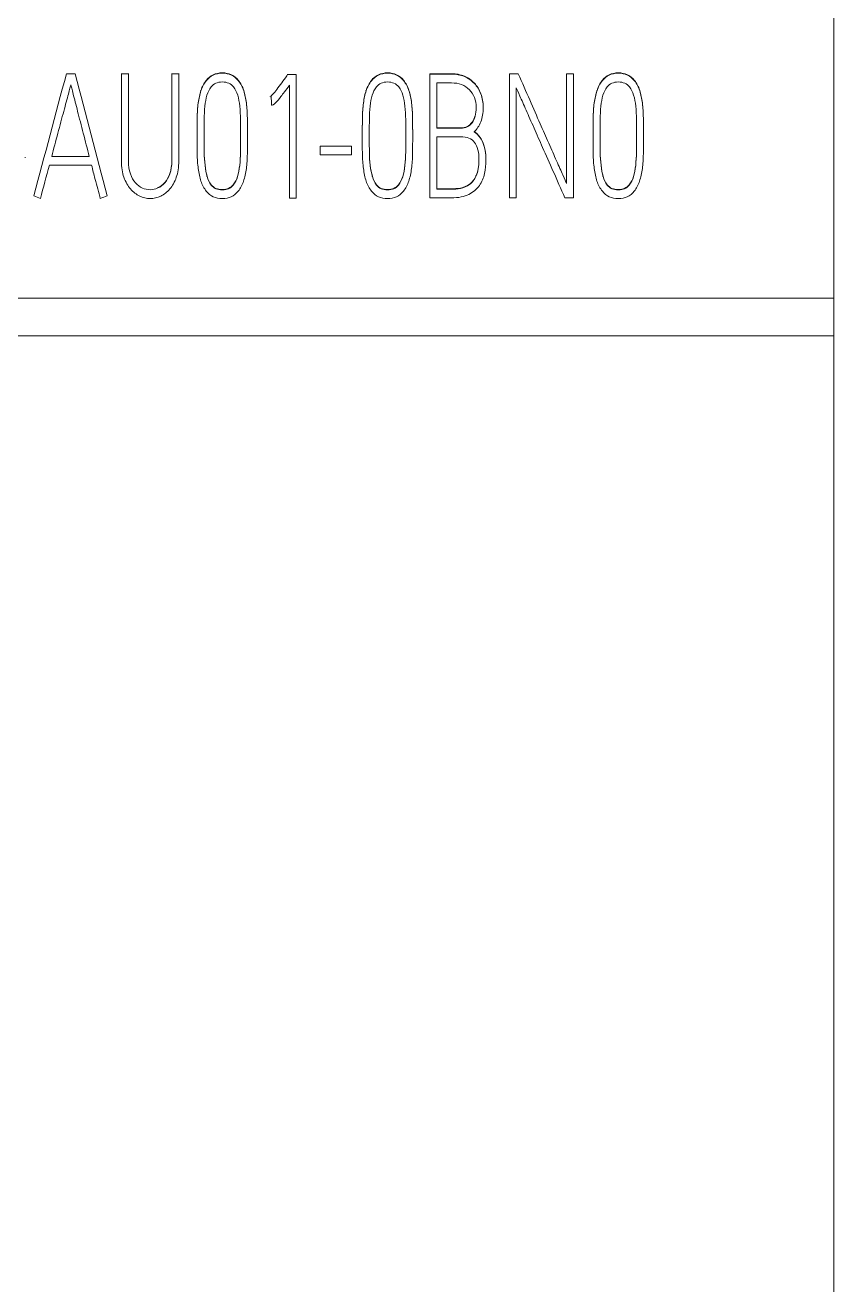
# Model space of a CAD drawing. Header units: millimetres. Extents: x 6750 to 121550, y -28210 to 66060.
# Drawn here: x 16084.81 to 16093.57, y 16122.79 to 16136.44 of the extents above; entities that cross this region are included whole.
import ezdxf

# ---------------------------------------------------------------- set-up
doc = ezdxf.new("R2010")
doc.units = ezdxf.units.MM
doc.layers.add('1', color=7, linetype='Continuous')

# ---------------------------------------------------------------- blocks, each defined once
blk = doc.blocks.new('5')
at = {"layer": '1', "color": 7, "linetype": 'Continuous', "lineweight": 13}
for p, q in [((40078.555, 18155.043), (40078.555, 18096.804)), ((40069.946, 18099.518), (40069.946, 18099.522)), ((40070.03, 18099.518), (40070.03, 18099.522)), ((40070.554, 18099.518), (40070.554, 18099.522)), ((40070.638, 18099.518), (40070.638, 18099.522)), ((40071.943, 18099.491), (40071.943, 18099.495)), ((40071.954, 18099.507), (40071.954, 18099.512)), ((40073.672, 18099.513), (40073.672, 18099.518)), ((40071.744, 18099.239), (40071.744, 18099.244)), ((40074.317, 18099.107), (40074.317, 18099.114)), ((40070.859, 18098.76), (40070.859, 18098.751)), ((40071.469, 18098.774), (40071.469, 18098.782)), ((40072.856, 18098.76), (40072.856, 18098.751)), ((40073.465, 18098.774), (40073.465, 18098.782)), ((40075.645, 18098.76), (40075.645, 18098.751)), ((40076.255, 18098.774), (40076.255, 18098.782)), ((40068.782, 18098.501), (40068.782, 18098.508)), ((40074.35, 18098.47), (40074.35, 18098.477)), ((40070.386, 18098.137), (40070.386, 18098.141)), ((40061.105, 18096.804), (40078.555, 18096.804)), ((40078.555, 18096.804), (40078.555, 18096.35)), ((40058.585, 18096.35), (40078.555, 18096.35)), ((40078.555, 18096.35), (40078.555, 18050.521))]:
    blk.add_line(p, q, dxfattribs=at)
at = {"layer": '1', "color": 7, "linetype": 'Continuous', "lineweight": 25}
for p, q in [((40070.906, 18099.312), (40070.906, 18099.316)), ((40072.903, 18099.312), (40072.903, 18099.316)), ((40075.693, 18099.312), (40075.693, 18099.316)), ((40070.981, 18098.274), (40070.981, 18098.278)), ((40072.978, 18098.274), (40072.978, 18098.278)), ((40074.234, 18098.285), (40074.234, 18098.289)), ((40075.767, 18098.274), (40075.767, 18098.278))]:
    blk.add_line(p, q, dxfattribs=at)
at = {"layer": '1', "color": 7, "linetype": 'Continuous', "lineweight": 13}
for points in [[(40068.886, 18098.041), (40069.017, 18098.533), (40069.149, 18099.025), (40069.28, 18099.518)], [(40069.28, 18099.518), (40069.316, 18099.518), (40069.351, 18099.518), (40069.386, 18099.518)], [(40069.386, 18099.518), (40069.515, 18099.025), (40069.643, 18098.533), (40069.771, 18098.041)], [(40069.946, 18099.518), (40069.974, 18099.518), (40070.002, 18099.518), (40070.03, 18099.518)], [(40070.554, 18099.518), (40070.582, 18099.518), (40070.61, 18099.518), (40070.638, 18099.518)], [(40071.954, 18099.507), (40071.951, 18099.502), (40071.947, 18099.496), (40071.943, 18099.491)], [(40072.017, 18099.507), (40071.996, 18099.507), (40071.975, 18099.507), (40071.954, 18099.507)], [(40072.058, 18099.507), (40072.045, 18099.507), (40072.031, 18099.507), (40072.017, 18099.507)], [(40072.058, 18098.016), (40072.058, 18098.513), (40072.058, 18099.01), (40072.058, 18099.507)], [(40073.672, 18099.513), (40073.672, 18099.015), (40073.672, 18098.517), (40073.672, 18098.018)], [(40074.635, 18099.515), (40074.635, 18099.016), (40074.635, 18098.517), (40074.635, 18098.018)], [(40074.742, 18099.515), (40074.706, 18099.515), (40074.67, 18099.515), (40074.635, 18099.515)], [(40075.409, 18099.515), (40075.381, 18099.515), (40075.353, 18099.515), (40075.325, 18099.515)], [(40075.325, 18099.515), (40075.325, 18099.074), (40075.325, 18098.632), (40075.325, 18098.19)], [(40075.409, 18098.018), (40075.409, 18098.517), (40075.409, 18099.016), (40075.409, 18099.515)], [(40069.362, 18099.272), (40069.347, 18099.33), (40069.338, 18099.368), (40069.333, 18099.385)], [(40070.979, 18099.258), (40070.991, 18099.296), (40071.007, 18099.33), (40071.029, 18099.358)], [(40071.976, 18099.378), (40071.976, 18098.924), (40071.976, 18098.47), (40071.976, 18098.016)], [(40072.976, 18099.258), (40072.988, 18099.296), (40073.004, 18099.33), (40073.026, 18099.358)], [(40073.756, 18098.859), (40073.756, 18099.042), (40073.756, 18099.225), (40073.756, 18099.407)], [(40073.756, 18099.407), (40073.816, 18099.407), (40073.876, 18099.407), (40073.936, 18099.407)], [(40073.936, 18099.407), (40073.98, 18099.407), (40074.02, 18099.4), (40074.057, 18099.386)], [(40074.717, 18098.018), (40074.717, 18098.461), (40074.717, 18098.904), (40074.717, 18099.347)], [(40075.765, 18099.258), (40075.777, 18099.296), (40075.794, 18099.33), (40075.816, 18099.358)], [(40071.744, 18099.239), (40071.748, 18099.241), (40071.751, 18099.242), (40071.754, 18099.243)], [(40071.754, 18099.243), (40071.756, 18099.208), (40071.758, 18099.173), (40071.76, 18099.138)], [(40071.76, 18099.138), (40071.764, 18099.138), (40071.77, 18099.139), (40071.777, 18099.142)], [(40071.777, 18099.142), (40071.784, 18099.145), (40071.795, 18099.154), (40071.811, 18099.17)], [(40070.03, 18098.774), (40070.03, 18098.672), (40070.03, 18098.569), (40070.03, 18098.467)], [(40073.756, 18098.122), (40073.756, 18098.333), (40073.756, 18098.544), (40073.756, 18098.756)], [(40072.349, 18098.537), (40072.349, 18098.573), (40072.349, 18098.608), (40072.349, 18098.643)], [(40072.349, 18098.643), (40072.475, 18098.643), (40072.6, 18098.643), (40072.726, 18098.643)], [(40072.726, 18098.537), (40072.6, 18098.537), (40072.475, 18098.537), (40072.349, 18098.537)], [(40072.726, 18098.643), (40072.726, 18098.608), (40072.726, 18098.573), (40072.726, 18098.537)], [(40069.074, 18098.413), (40069.038, 18098.278), (40069.001, 18098.143), (40068.965, 18098.008)], [(40069.584, 18098.413), (40069.414, 18098.413), (40069.244, 18098.413), (40069.074, 18098.413)], [(40069.102, 18098.519), (40069.253, 18098.519), (40069.405, 18098.519), (40069.556, 18098.519)], [(40068.965, 18098.008), (40068.939, 18098.019), (40068.912, 18098.03), (40068.886, 18098.041)], [(40069.771, 18098.041), (40069.744, 18098.03), (40069.717, 18098.019), (40069.69, 18098.008)], [(40071.976, 18098.016), (40072.003, 18098.016), (40072.031, 18098.016), (40072.058, 18098.016)], [(40074.635, 18098.018), (40074.662, 18098.018), (40074.69, 18098.018), (40074.717, 18098.018)], [(40075.305, 18098.018), (40075.34, 18098.018), (40075.375, 18098.018), (40075.409, 18098.018)]]:
    blk.add_open_spline(points, degree=3, dxfattribs=at)
for points, knots in [([(40070.638, 18099.518), (40070.638, 18099.166), (40070.638, 18098.814), (40070.638, 18098.388), (40070.628, 18098.322), (40070.589, 18098.21), (40070.563, 18098.163), (40070.497, 18098.087), (40070.461, 18098.058), (40070.378, 18098.019), (40070.336, 18098.01), (40070.25, 18098.01), (40070.208, 18098.019), (40070.125, 18098.058), (40070.088, 18098.087), (40070.022, 18098.163), (40069.995, 18098.21), (40069.955, 18098.322), (40069.946, 18098.388), (40069.946, 18098.814), (40069.946, 18099.166), (40069.946, 18099.518)], [0, 0, 0, 0, 0.272219, 0.272219, 0.330215, 0.330215, 0.38796, 0.38796, 0.445479, 0.445479, 0.502654, 0.502654, 0.559829, 0.559829, 0.616662, 0.616662, 0.673719, 0.673719, 0.731024, 0.731024, 1, 1, 1, 1]), ([(40070.03, 18099.518), (40070.03, 18099.166), (40070.03, 18098.814), (40070.03, 18098.403), (40070.038, 18098.352), (40070.068, 18098.264), (40070.089, 18098.228), (40070.139, 18098.171), (40070.167, 18098.15), (40070.229, 18098.123), (40070.261, 18098.116), (40070.324, 18098.116), (40070.355, 18098.123), (40070.386, 18098.137)], [0, 0, 0, 0, 0.540599, 0.540599, 0.632388, 0.632388, 0.724374, 0.724374, 0.81636, 0.81636, 0.909511, 0.909511, 1, 1, 1, 1]), ([(40070.386, 18098.137), (40070.418, 18098.15), (40070.445, 18098.171), (40070.495, 18098.228), (40070.515, 18098.264), (40070.546, 18098.352), (40070.554, 18098.403), (40070.554, 18098.814), (40070.554, 18099.166), (40070.554, 18099.518)], [0, 0, 0, 0, 0.112491, 0.112491, 0.224982, 0.224982, 0.337473, 0.337473, 1, 1, 1, 1]), ([(40071.469, 18098.78), (40071.469, 18098.852), (40071.468, 18098.921), (40071.466, 18099.049), (40071.462, 18099.109), (40071.449, 18099.22), (40071.438, 18099.271), (40071.408, 18099.362), (40071.387, 18099.402), (40071.311, 18099.498), (40071.246, 18099.528), (40071.083, 18099.528), (40071.018, 18099.498), (40070.942, 18099.402), (40070.921, 18099.362), (40070.906, 18099.316)], [0, 0, 0, 0, 0.116786, 0.116786, 0.233591, 0.233591, 0.351189, 0.351189, 0.468788, 0.468788, 0.676054, 0.676054, 0.882554, 0.882554, 1, 1, 1, 1]), ([(40071.356, 18098.099), (40071.384, 18098.134), (40071.405, 18098.174), (40071.436, 18098.265), (40071.448, 18098.316), (40071.462, 18098.427), (40071.466, 18098.486), (40071.468, 18098.613), (40071.469, 18098.681), (40071.469, 18098.761), (40071.469, 18098.768), (40071.469, 18098.848), (40071.468, 18098.916), (40071.466, 18099.045), (40071.462, 18099.105), (40071.449, 18099.216), (40071.438, 18099.266), (40071.408, 18099.358), (40071.387, 18099.398), (40071.311, 18099.493), (40071.246, 18099.524), (40071.083, 18099.524), (40071.018, 18099.493), (40070.942, 18099.398), (40070.921, 18099.358), (40070.906, 18099.312)], [0, 0, 0, 0, 0.078542, 0.078542, 0.157083, 0.157083, 0.236103, 0.236103, 0.315117, 0.315117, 0.323478, 0.323478, 0.402492, 0.402492, 0.481512, 0.481512, 0.561069, 0.561069, 0.640626, 0.640626, 0.780846, 0.780846, 0.920546, 0.920546, 1, 1, 1, 1]), ([(40071.943, 18099.491), (40071.923, 18099.463), (40071.903, 18099.435), (40071.861, 18099.378), (40071.841, 18099.352), (40071.805, 18099.305), (40071.789, 18099.285), (40071.76, 18099.254), (40071.75, 18099.243), (40071.744, 18099.239)], [0, 0, 0, 0, 0.248572, 0.248572, 0.497144, 0.497144, 0.745716, 0.745716, 1, 1, 1, 1]), ([(40073.465, 18098.78), (40073.465, 18098.852), (40073.465, 18098.921), (40073.463, 18099.049), (40073.459, 18099.109), (40073.445, 18099.22), (40073.435, 18099.271), (40073.405, 18099.362), (40073.384, 18099.402), (40073.308, 18099.498), (40073.243, 18099.528), (40073.08, 18099.528), (40073.015, 18099.498), (40072.939, 18099.402), (40072.918, 18099.362), (40072.903, 18099.316)], [0, 0, 0, 0, 0.116786, 0.116786, 0.233591, 0.233591, 0.351189, 0.351189, 0.468788, 0.468788, 0.676054, 0.676054, 0.882554, 0.882554, 1, 1, 1, 1]), ([(40073.353, 18098.099), (40073.381, 18098.134), (40073.402, 18098.174), (40073.433, 18098.265), (40073.445, 18098.316), (40073.458, 18098.427), (40073.463, 18098.486), (40073.465, 18098.613), (40073.465, 18098.681), (40073.465, 18098.761), (40073.465, 18098.768), (40073.465, 18098.848), (40073.465, 18098.916), (40073.463, 18099.045), (40073.459, 18099.105), (40073.445, 18099.216), (40073.435, 18099.266), (40073.405, 18099.358), (40073.384, 18099.398), (40073.308, 18099.493), (40073.243, 18099.524), (40073.08, 18099.524), (40073.015, 18099.493), (40072.939, 18099.398), (40072.918, 18099.358), (40072.903, 18099.312)], [0, 0, 0, 0, 0.078542, 0.078542, 0.157083, 0.157083, 0.236103, 0.236103, 0.315117, 0.315117, 0.323478, 0.323478, 0.402492, 0.402492, 0.481512, 0.481512, 0.561069, 0.561069, 0.640626, 0.640626, 0.780846, 0.780846, 0.920546, 0.920546, 1, 1, 1, 1]), ([(40074.317, 18099.11), (40074.317, 18099.111), (40074.317, 18099.112), (40074.317, 18099.172), (40074.308, 18099.227), (40074.271, 18099.326), (40074.244, 18099.369), (40074.177, 18099.44), (40074.137, 18099.468), (40074.044, 18099.508), (40073.992, 18099.518), (40073.848, 18099.518), (40073.76, 18099.518), (40073.672, 18099.518)], [0, 0, 0, 0, 0.003042, 0.003042, 0.182863, 0.182863, 0.362328, 0.362328, 0.541793, 0.541793, 0.719753, 0.719753, 1, 1, 1, 1]), ([(40074.208, 18098.816), (40074.243, 18098.848), (40074.269, 18098.888), (40074.308, 18098.986), (40074.317, 18099.043), (40074.317, 18099.168), (40074.308, 18099.222), (40074.271, 18099.322), (40074.244, 18099.365), (40074.177, 18099.436), (40074.137, 18099.464), (40074.044, 18099.503), (40073.992, 18099.513), (40073.848, 18099.513), (40073.76, 18099.513), (40073.672, 18099.513)], [0, 0, 0, 0, 0.142105, 0.142105, 0.282969, 0.282969, 0.4123, 0.4123, 0.541374, 0.541374, 0.670449, 0.670449, 0.798441, 0.798441, 1, 1, 1, 1]), ([(40075.325, 18098.19), (40075.316, 18098.211), (40075.301, 18098.246), (40075.258, 18098.343), (40075.233, 18098.4), (40075.174, 18098.531), (40075.143, 18098.603), (40075.075, 18098.758), (40075.04, 18098.835), (40074.926, 18099.096), (40074.838, 18099.297), (40074.742, 18099.515)], [0, 0, 0, 0, 0.156652, 0.156652, 0.314335, 0.314335, 0.471525, 0.471525, 0.62894, 0.62894, 1, 1, 1, 1]), ([(40076.255, 18098.78), (40076.255, 18098.852), (40076.254, 18098.921), (40076.252, 18099.049), (40076.248, 18099.109), (40076.235, 18099.22), (40076.224, 18099.271), (40076.195, 18099.362), (40076.174, 18099.402), (40076.097, 18099.498), (40076.032, 18099.528), (40075.869, 18099.528), (40075.804, 18099.498), (40075.729, 18099.402), (40075.707, 18099.362), (40075.693, 18099.316)], [0, 0, 0, 0, 0.116786, 0.116786, 0.233591, 0.233591, 0.351189, 0.351189, 0.468788, 0.468788, 0.676054, 0.676054, 0.882554, 0.882554, 1, 1, 1, 1]), ([(40076.143, 18098.099), (40076.17, 18098.134), (40076.192, 18098.174), (40076.222, 18098.265), (40076.234, 18098.316), (40076.248, 18098.427), (40076.252, 18098.486), (40076.254, 18098.613), (40076.255, 18098.681), (40076.255, 18098.761), (40076.255, 18098.768), (40076.255, 18098.848), (40076.254, 18098.916), (40076.252, 18099.045), (40076.248, 18099.105), (40076.235, 18099.216), (40076.224, 18099.266), (40076.195, 18099.358), (40076.174, 18099.398), (40076.097, 18099.493), (40076.032, 18099.524), (40075.869, 18099.524), (40075.804, 18099.493), (40075.729, 18099.398), (40075.707, 18099.358), (40075.693, 18099.312)], [0, 0, 0, 0, 0.078542, 0.078542, 0.157083, 0.157083, 0.236103, 0.236103, 0.315117, 0.315117, 0.323478, 0.323478, 0.402492, 0.402492, 0.481512, 0.481512, 0.561069, 0.561069, 0.640626, 0.640626, 0.780846, 0.780846, 0.920546, 0.920546, 1, 1, 1, 1]), ([(40069.333, 18099.385), (40069.329, 18099.368), (40069.319, 18099.33), (40069.288, 18099.213), (40069.27, 18099.143), (40069.225, 18098.981), (40069.202, 18098.893), (40069.151, 18098.703), (40069.126, 18098.61), (40069.102, 18098.519)], [0, 0, 0, 0, 0.249331, 0.249331, 0.499866, 0.499866, 0.750401, 0.750401, 1, 1, 1, 1]), ([(40070.906, 18099.316), (40070.892, 18099.271), (40070.88, 18099.22), (40070.866, 18099.109), (40070.862, 18099.049), (40070.86, 18098.921), (40070.859, 18098.852), (40070.859, 18098.773), (40070.859, 18098.765), (40070.859, 18098.758), (40070.859, 18098.758), (40070.859, 18098.758)], [0, 0, 0, 0, 0.32361, 0.32361, 0.644818, 0.644818, 0.966001, 0.966001, 0.999989, 0.999989, 1, 1, 1, 1]), ([(40070.906, 18099.312), (40070.892, 18099.266), (40070.88, 18099.216), (40070.866, 18099.105), (40070.862, 18099.045), (40070.86, 18098.916), (40070.859, 18098.848), (40070.859, 18098.768), (40070.859, 18098.761), (40070.859, 18098.681), (40070.86, 18098.613), (40070.862, 18098.486), (40070.866, 18098.427), (40070.88, 18098.316), (40070.892, 18098.265), (40070.921, 18098.174), (40070.943, 18098.134), (40070.971, 18098.099)], [0, 0, 0, 0, 0.141878, 0.141878, 0.282702, 0.282702, 0.423516, 0.423516, 0.438417, 0.438417, 0.579231, 0.579231, 0.720056, 0.720056, 0.860028, 0.860028, 1, 1, 1, 1]), ([(40071.3, 18099.358), (40071.321, 18099.33), (40071.338, 18099.296), (40071.362, 18099.219), (40071.371, 18099.175), (40071.38, 18099.075), (40071.384, 18099.021), (40071.385, 18098.905), (40071.386, 18098.843), (40071.386, 18098.768), (40071.386, 18098.761), (40071.386, 18098.69), (40071.386, 18098.629), (40071.383, 18098.513), (40071.38, 18098.459), (40071.369, 18098.359), (40071.36, 18098.314), (40071.336, 18098.234), (40071.319, 18098.2), (40071.266, 18098.133), (40071.222, 18098.114), (40071.107, 18098.114), (40071.062, 18098.133), (40071.009, 18098.2), (40070.992, 18098.234), (40070.981, 18098.274)], [0, 0, 0, 0, 0.086363, 0.086363, 0.173504, 0.173504, 0.260593, 0.260593, 0.347105, 0.347105, 0.356992, 0.356992, 0.439549, 0.439549, 0.522114, 0.522114, 0.604678, 0.604678, 0.686359, 0.686359, 0.800487, 0.800487, 0.917031, 0.917031, 1, 1, 1, 1]), ([(40071.029, 18099.358), (40071.06, 18099.397), (40071.105, 18099.418), (40071.223, 18099.418), (40071.268, 18099.397), (40071.3, 18099.358)], [0, 0, 0, 0, 0.506427, 0.506427, 1, 1, 1, 1]), ([(40071.811, 18099.17), (40071.826, 18099.186), (40071.847, 18099.21), (40071.898, 18099.275), (40071.933, 18099.32), (40071.976, 18099.378)], [0, 0, 0, 0, 0.502924, 0.502924, 1, 1, 1, 1]), ([(40072.903, 18099.316), (40072.888, 18099.271), (40072.877, 18099.22), (40072.863, 18099.109), (40072.858, 18099.049), (40072.857, 18098.921), (40072.856, 18098.852), (40072.856, 18098.773), (40072.856, 18098.765), (40072.856, 18098.758), (40072.856, 18098.758), (40072.856, 18098.758)], [0, 0, 0, 0, 0.32361, 0.32361, 0.644818, 0.644818, 0.966001, 0.966001, 0.999989, 0.999989, 1, 1, 1, 1]), ([(40072.903, 18099.312), (40072.888, 18099.266), (40072.877, 18099.216), (40072.863, 18099.105), (40072.858, 18099.045), (40072.857, 18098.916), (40072.856, 18098.848), (40072.856, 18098.768), (40072.856, 18098.761), (40072.856, 18098.681), (40072.856, 18098.613), (40072.859, 18098.486), (40072.863, 18098.427), (40072.877, 18098.316), (40072.888, 18098.265), (40072.918, 18098.174), (40072.94, 18098.134), (40072.968, 18098.099)], [0, 0, 0, 0, 0.141878, 0.141878, 0.282702, 0.282702, 0.423516, 0.423516, 0.438417, 0.438417, 0.579231, 0.579231, 0.720056, 0.720056, 0.860028, 0.860028, 1, 1, 1, 1]), ([(40073.297, 18099.358), (40073.318, 18099.33), (40073.335, 18099.296), (40073.359, 18099.219), (40073.367, 18099.175), (40073.377, 18099.075), (40073.38, 18099.021), (40073.382, 18098.905), (40073.383, 18098.843), (40073.383, 18098.768), (40073.383, 18098.761), (40073.383, 18098.69), (40073.382, 18098.629), (40073.38, 18098.513), (40073.377, 18098.459), (40073.366, 18098.359), (40073.357, 18098.314), (40073.333, 18098.234), (40073.316, 18098.2), (40073.263, 18098.133), (40073.219, 18098.114), (40073.103, 18098.114), (40073.058, 18098.133), (40073.006, 18098.2), (40072.989, 18098.234), (40072.978, 18098.274)], [0, 0, 0, 0, 0.086363, 0.086363, 0.173504, 0.173504, 0.260593, 0.260593, 0.347105, 0.347105, 0.356992, 0.356992, 0.439549, 0.439549, 0.522114, 0.522114, 0.604678, 0.604678, 0.686359, 0.686359, 0.800487, 0.800487, 0.917031, 0.917031, 1, 1, 1, 1]), ([(40073.026, 18099.358), (40073.057, 18099.397), (40073.102, 18099.418), (40073.22, 18099.418), (40073.265, 18099.397), (40073.297, 18099.358)], [0, 0, 0, 0, 0.506427, 0.506427, 1, 1, 1, 1]), ([(40074.057, 18099.386), (40074.093, 18099.371), (40074.124, 18099.351), (40074.177, 18099.298), (40074.198, 18099.267), (40074.212, 18099.23)], [0, 0, 0, 0, 0.496773, 0.496773, 1, 1, 1, 1]), ([(40074.717, 18099.347), (40074.725, 18099.328), (40074.74, 18099.294), (40074.782, 18099.199), (40074.808, 18099.142), (40074.866, 18099.01), (40074.898, 18098.939), (40074.966, 18098.784), (40075.001, 18098.705), (40075.118, 18098.443), (40075.207, 18098.239), (40075.305, 18098.018)], [0, 0, 0, 0, 0.156756, 0.156756, 0.314555, 0.314555, 0.472622, 0.472622, 0.630689, 0.630689, 1, 1, 1, 1]), ([(40075.693, 18099.316), (40075.678, 18099.271), (40075.666, 18099.22), (40075.652, 18099.109), (40075.648, 18099.049), (40075.646, 18098.921), (40075.645, 18098.852), (40075.645, 18098.773), (40075.645, 18098.765), (40075.645, 18098.758), (40075.645, 18098.758), (40075.645, 18098.758)], [0, 0, 0, 0, 0.32361, 0.32361, 0.644818, 0.644818, 0.966001, 0.966001, 0.999989, 0.999989, 1, 1, 1, 1]), ([(40075.693, 18099.312), (40075.678, 18099.266), (40075.666, 18099.216), (40075.652, 18099.105), (40075.648, 18099.045), (40075.646, 18098.916), (40075.645, 18098.848), (40075.645, 18098.768), (40075.645, 18098.761), (40075.645, 18098.681), (40075.646, 18098.613), (40075.648, 18098.486), (40075.652, 18098.427), (40075.667, 18098.316), (40075.678, 18098.265), (40075.707, 18098.174), (40075.729, 18098.134), (40075.758, 18098.099)], [0, 0, 0, 0, 0.141878, 0.141878, 0.282702, 0.282702, 0.423516, 0.423516, 0.438417, 0.438417, 0.579231, 0.579231, 0.720056, 0.720056, 0.860028, 0.860028, 1, 1, 1, 1]), ([(40076.086, 18099.358), (40076.107, 18099.33), (40076.124, 18099.296), (40076.148, 18099.219), (40076.157, 18099.175), (40076.166, 18099.075), (40076.17, 18099.021), (40076.172, 18098.905), (40076.172, 18098.843), (40076.172, 18098.768), (40076.172, 18098.761), (40076.172, 18098.69), (40076.172, 18098.629), (40076.169, 18098.513), (40076.166, 18098.459), (40076.155, 18098.359), (40076.146, 18098.314), (40076.122, 18098.234), (40076.105, 18098.2), (40076.052, 18098.133), (40076.008, 18098.114), (40075.893, 18098.114), (40075.848, 18098.133), (40075.795, 18098.2), (40075.778, 18098.234), (40075.767, 18098.274)], [0, 0, 0, 0, 0.086363, 0.086363, 0.173504, 0.173504, 0.260593, 0.260593, 0.347105, 0.347105, 0.356992, 0.356992, 0.439549, 0.439549, 0.522114, 0.522114, 0.604678, 0.604678, 0.686359, 0.686359, 0.800487, 0.800487, 0.917031, 0.917031, 1, 1, 1, 1]), ([(40075.816, 18099.358), (40075.846, 18099.397), (40075.892, 18099.418), (40076.009, 18099.418), (40076.055, 18099.397), (40076.086, 18099.358)], [0, 0, 0, 0, 0.506427, 0.506427, 1, 1, 1, 1]), ([(40069.556, 18098.519), (40069.533, 18098.61), (40069.509, 18098.703), (40069.459, 18098.893), (40069.437, 18098.981), (40069.395, 18099.143), (40069.377, 18099.213), (40069.362, 18099.272)], [0, 0, 0, 0, 0.332671, 0.332671, 0.666335, 0.666335, 1, 1, 1, 1]), ([(40070.981, 18098.274), (40070.969, 18098.314), (40070.961, 18098.359), (40070.95, 18098.459), (40070.946, 18098.513), (40070.944, 18098.629), (40070.944, 18098.69), (40070.944, 18098.761), (40070.944, 18098.768), (40070.944, 18098.843), (40070.944, 18098.905), (40070.946, 18099.021), (40070.949, 18099.075), (40070.959, 18099.175), (40070.967, 18099.219), (40070.979, 18099.258)], [0, 0, 0, 0, 0.159294, 0.159294, 0.318589, 0.318589, 0.477868, 0.477868, 0.496943, 0.496943, 0.663853, 0.663853, 0.831876, 0.831876, 1, 1, 1, 1]), ([(40072.978, 18098.274), (40072.966, 18098.314), (40072.957, 18098.359), (40072.946, 18098.459), (40072.943, 18098.513), (40072.941, 18098.629), (40072.94, 18098.69), (40072.94, 18098.761), (40072.94, 18098.768), (40072.94, 18098.843), (40072.941, 18098.905), (40072.943, 18099.021), (40072.946, 18099.075), (40072.956, 18099.175), (40072.964, 18099.219), (40072.976, 18099.258)], [0, 0, 0, 0, 0.159294, 0.159294, 0.318589, 0.318589, 0.477868, 0.477868, 0.496943, 0.496943, 0.663853, 0.663853, 0.831876, 0.831876, 1, 1, 1, 1]), ([(40074.212, 18099.23), (40074.226, 18099.193), (40074.233, 18099.153), (40074.233, 18099.031), (40074.216, 18098.97), (40074.149, 18098.881), (40074.104, 18098.859), (40073.949, 18098.859), (40073.852, 18098.859), (40073.756, 18098.859)], [0, 0, 0, 0, 0.134292, 0.134292, 0.37046, 0.37046, 0.607922, 0.607922, 1, 1, 1, 1]), ([(40075.767, 18098.274), (40075.755, 18098.314), (40075.747, 18098.359), (40075.736, 18098.459), (40075.732, 18098.513), (40075.73, 18098.629), (40075.73, 18098.69), (40075.73, 18098.761), (40075.73, 18098.768), (40075.73, 18098.843), (40075.73, 18098.905), (40075.732, 18099.021), (40075.735, 18099.075), (40075.745, 18099.175), (40075.754, 18099.219), (40075.765, 18099.258)], [0, 0, 0, 0, 0.159294, 0.159294, 0.318589, 0.318589, 0.477868, 0.477868, 0.496943, 0.496943, 0.663853, 0.663853, 0.831876, 0.831876, 1, 1, 1, 1]), ([(40074.221, 18099.011), (40074.213, 18098.98), (40074.2, 18098.953), (40074.149, 18098.886), (40074.104, 18098.864), (40073.949, 18098.864), (40073.852, 18098.864), (40073.756, 18098.864)], [0, 0, 0, 0, 0.160614, 0.160614, 0.477229, 0.477229, 1, 1, 1, 1]), ([(40070.386, 18098.141), (40070.418, 18098.155), (40070.445, 18098.176), (40070.495, 18098.233), (40070.515, 18098.268), (40070.546, 18098.356), (40070.554, 18098.407), (40070.554, 18098.553), (40070.554, 18098.64), (40070.554, 18098.726)], [0, 0, 0, 0, 0.224982, 0.224982, 0.449964, 0.449964, 0.674946, 0.674946, 1, 1, 1, 1]), ([(40070.981, 18098.278), (40070.969, 18098.318), (40070.961, 18098.363), (40070.95, 18098.463), (40070.946, 18098.517), (40070.944, 18098.633), (40070.944, 18098.694), (40070.944, 18098.758), (40070.944, 18098.758), (40070.944, 18098.758)], [0, 0, 0, 0, 0.333099, 0.333099, 0.666199, 0.666199, 0.999267, 0.999267, 1, 1, 1, 1]), ([(40071.386, 18098.78), (40071.386, 18098.773), (40071.386, 18098.765), (40071.386, 18098.694), (40071.386, 18098.633), (40071.383, 18098.517), (40071.38, 18098.463), (40071.369, 18098.363), (40071.36, 18098.318), (40071.336, 18098.238), (40071.319, 18098.204), (40071.266, 18098.138), (40071.222, 18098.118), (40071.107, 18098.118), (40071.062, 18098.137), (40071.009, 18098.204), (40070.992, 18098.238), (40070.981, 18098.278)], [0, 0, 0, 0, 0.015113, 0.015113, 0.141564, 0.141564, 0.268028, 0.268028, 0.394491, 0.394491, 0.5196, 0.5196, 0.694409, 0.694409, 0.872917, 0.872917, 1, 1, 1, 1]), ([(40072.978, 18098.278), (40072.966, 18098.318), (40072.957, 18098.363), (40072.946, 18098.463), (40072.943, 18098.517), (40072.941, 18098.633), (40072.94, 18098.694), (40072.94, 18098.758), (40072.94, 18098.758), (40072.94, 18098.758)], [0, 0, 0, 0, 0.333099, 0.333099, 0.666199, 0.666199, 0.999267, 0.999267, 1, 1, 1, 1]), ([(40073.383, 18098.78), (40073.383, 18098.773), (40073.383, 18098.765), (40073.383, 18098.694), (40073.382, 18098.633), (40073.38, 18098.517), (40073.377, 18098.463), (40073.366, 18098.363), (40073.357, 18098.318), (40073.333, 18098.238), (40073.316, 18098.204), (40073.263, 18098.138), (40073.219, 18098.118), (40073.103, 18098.118), (40073.058, 18098.137), (40073.006, 18098.204), (40072.989, 18098.238), (40072.978, 18098.278)], [0, 0, 0, 0, 0.015113, 0.015113, 0.141564, 0.141564, 0.268028, 0.268028, 0.394491, 0.394491, 0.5196, 0.5196, 0.694409, 0.694409, 0.872917, 0.872917, 1, 1, 1, 1]), ([(40073.672, 18098.018), (40073.758, 18098.018), (40073.844, 18098.018), (40074.018, 18098.018), (40074.089, 18098.032), (40074.198, 18098.087), (40074.24, 18098.123), (40074.302, 18098.21), (40074.323, 18098.259), (40074.345, 18098.367), (40074.35, 18098.42), (40074.35, 18098.641), (40074.303, 18098.756), (40074.208, 18098.816)], [0, 0, 0, 0, 0.119018, 0.119018, 0.239008, 0.239008, 0.358998, 0.358998, 0.479689, 0.479689, 0.60038, 0.60038, 1, 1, 1, 1]), ([(40073.756, 18098.756), (40073.852, 18098.756), (40073.949, 18098.756), (40074.122, 18098.756), (40074.179, 18098.733), (40074.249, 18098.641), (40074.266, 18098.569), (40074.266, 18098.394), (40074.256, 18098.332), (40074.234, 18098.285)], [0, 0, 0, 0, 0.309017, 0.309017, 0.556295, 0.556295, 0.804078, 0.804078, 1, 1, 1, 1]), ([(40074.35, 18098.475), (40074.35, 18098.475), (40074.35, 18098.475), (40074.35, 18098.645), (40074.303, 18098.761), (40074.208, 18098.82)], [0, 0, 0, 0, 0.000871, 0.000871, 1, 1, 1, 1]), ([(40075.767, 18098.278), (40075.755, 18098.318), (40075.747, 18098.363), (40075.736, 18098.463), (40075.732, 18098.517), (40075.73, 18098.633), (40075.73, 18098.694), (40075.73, 18098.758), (40075.73, 18098.758), (40075.73, 18098.758)], [0, 0, 0, 0, 0.333099, 0.333099, 0.666199, 0.666199, 0.999267, 0.999267, 1, 1, 1, 1]), ([(40076.172, 18098.78), (40076.172, 18098.773), (40076.172, 18098.765), (40076.172, 18098.694), (40076.172, 18098.633), (40076.169, 18098.517), (40076.166, 18098.463), (40076.155, 18098.363), (40076.146, 18098.318), (40076.122, 18098.238), (40076.105, 18098.204), (40076.052, 18098.138), (40076.008, 18098.118), (40075.893, 18098.118), (40075.848, 18098.137), (40075.795, 18098.204), (40075.778, 18098.238), (40075.767, 18098.278)], [0, 0, 0, 0, 0.015113, 0.015113, 0.141564, 0.141564, 0.268028, 0.268028, 0.394491, 0.394491, 0.5196, 0.5196, 0.694409, 0.694409, 0.872917, 0.872917, 1, 1, 1, 1]), ([(40069.69, 18098.008), (40069.681, 18098.044), (40069.671, 18098.083), (40069.649, 18098.162), (40069.638, 18098.204), (40069.612, 18098.301), (40069.599, 18098.354), (40069.584, 18098.413)], [0, 0, 0, 0, 0.376416, 0.376416, 0.689352, 0.689352, 1, 1, 1, 1]), ([(40074.266, 18098.477), (40074.266, 18098.476), (40074.266, 18098.476), (40074.266, 18098.398), (40074.256, 18098.336), (40074.234, 18098.289)], [0, 0, 0, 0, 0.005, 0.005, 1, 1, 1, 1]), ([(40074.234, 18098.289), (40074.213, 18098.243), (40074.186, 18098.207), (40074.119, 18098.159), (40074.083, 18098.143), (40074.005, 18098.13), (40073.967, 18098.126), (40073.873, 18098.126), (40073.814, 18098.126), (40073.756, 18098.126)], [0, 0, 0, 0, 0.215994, 0.215994, 0.43327, 0.43327, 0.650547, 0.650547, 1, 1, 1, 1]), ([(40074.234, 18098.285), (40074.213, 18098.239), (40074.186, 18098.203), (40074.119, 18098.155), (40074.083, 18098.139), (40074.005, 18098.125), (40073.967, 18098.122), (40073.873, 18098.122), (40073.814, 18098.122), (40073.756, 18098.122)], [0, 0, 0, 0, 0.215994, 0.215994, 0.43327, 0.43327, 0.650547, 0.650547, 1, 1, 1, 1]), ([(40070.971, 18098.099), (40071.019, 18098.038), (40071.083, 18098.008), (40071.245, 18098.008), (40071.309, 18098.038), (40071.356, 18098.099)], [0, 0, 0, 0, 0.502804, 0.502804, 1, 1, 1, 1]), ([(40072.968, 18098.099), (40073.016, 18098.038), (40073.08, 18098.008), (40073.242, 18098.008), (40073.306, 18098.038), (40073.353, 18098.099)], [0, 0, 0, 0, 0.502804, 0.502804, 1, 1, 1, 1]), ([(40075.758, 18098.099), (40075.805, 18098.038), (40075.869, 18098.008), (40076.031, 18098.008), (40076.095, 18098.038), (40076.143, 18098.099)], [0, 0, 0, 0, 0.502804, 0.502804, 1, 1, 1, 1])]:
    blk.add_open_spline(points, degree=3, knots=knots, dxfattribs=at)

msp = doc.modelspace()

# ---------------------------------------------------------------- block references
at = {"xscale": 0.8966695132365401, "yscale": 0.8966695132365401, "zscale": 0.8966695132365401}
msp.add_blockref('5', (-19843.644, -93.373), dxfattribs=at)

doc.saveas('drawing.dxf')
